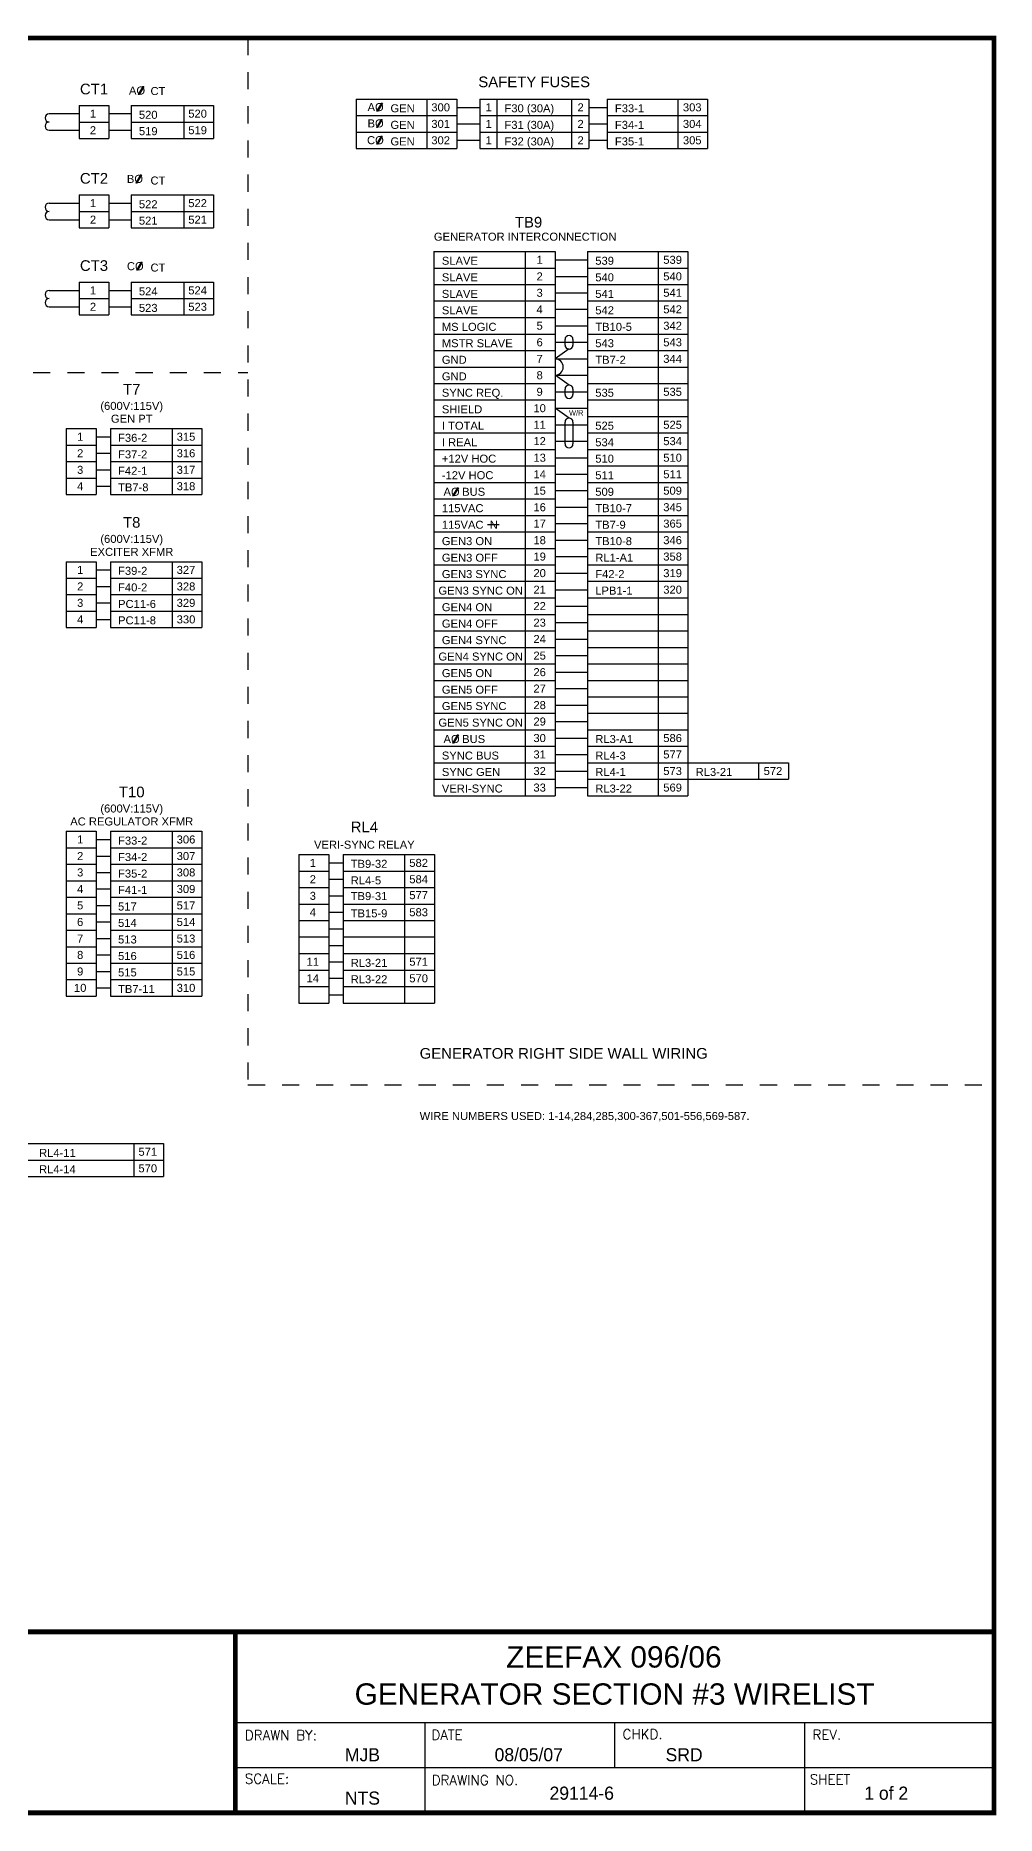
# Model space of a CAD drawing. Extents: x 1.2 to 17.9, y -2.5 to 7.9.
# Drawn here: x 12.24 to 17.87, y -2.49 to 7.93 of the extents above; entities that cross this region are included whole.
import ezdxf
from ezdxf.enums import TextEntityAlignment as Align

# ---------------------------------------------------------------- set-up
doc = ezdxf.new("R2010")
doc.units = 0
doc.header["$MEASUREMENT"] = 0
doc.linetypes.add('DASHED2', pattern=[0.375, 0.25, -0.125])
doc.layers.get('0').update_dxf_attribs({"linetype": 'CONTINUOUS'})
doc.layers.add('DRAWING', color=7, linetype='CONTINUOUS')
doc.styles.add('A1', font='A1.shx')
doc.styles.add('ROMAND', font='ROMAND.shx')
doc.styles.get("Standard").update_dxf_attribs({"font": 'ARIAL.TTF'})

# ---------------------------------------------------------------- blocks, each defined once
blk = doc.blocks.new('A_phase')
h = blk.add_hatch(color=256)
h.paths.add_polyline_path([(0.1, -0.033), (0.108, -0.033), (0.145, 0.031), (0.137, 0.031)], flags=16)
h.paths.add_polyline_path([(0.01, -0.05), (0.165, -0.05), (0.165, 0.047), (0.01, 0.047)], flags=9)
for p, q in [((0.137, 0.031), (0.1, -0.033)), ((0.145, 0.031), (0.108, -0.033)), ((0.137, 0.031), (0.145, 0.031)), ((0.108, -0.033), (0.1, -0.033))]:
    blk.add_line(p, q)
blk.add_text('AO', height=0.0625).set_placement((0.029, -0.032))
blk = doc.blocks.new('B_phase')
h = blk.add_hatch(color=256)
h.paths.add_polyline_path([(0.094, -0.031), (0.101, -0.031), (0.139, 0.033), (0.131, 0.033)], flags=16)
h.paths.add_polyline_path([(0.01, -0.048), (0.158, -0.048), (0.158, 0.049), (0.01, 0.049)], flags=9)
for p, q in [((0.131, 0.033), (0.094, -0.031)), ((0.139, 0.033), (0.101, -0.031)), ((0.131, 0.033), (0.139, 0.033)), ((0.101, -0.031), (0.094, -0.031))]:
    blk.add_line(p, q)
blk.add_text('BO', height=0.0625).set_placement((0.025, -0.03))
blk = doc.blocks.new('C_phase')
h = blk.add_hatch(color=256)
h.paths.add_polyline_path([(0.099, -0.026), (0.107, -0.026), (0.144, 0.038), (0.136, 0.038)], flags=16)
h.paths.add_polyline_path([(0.013, -0.043), (0.168, -0.043), (0.168, 0.054), (0.013, 0.054)], flags=9)
for p, q in [((0.136, 0.038), (0.099, -0.026)), ((0.144, 0.038), (0.107, -0.026)), ((0.136, 0.038), (0.144, 0.038)), ((0.107, -0.026), (0.099, -0.026))]:
    blk.add_line(p, q)
blk.add_text('CO', height=0.0625).set_placement((0.025, -0.025))

msp = doc.modelspace()

# ---------------------------------------------------------------- linework, layer by layer
at = {"color": 7}
for p, q in [((13.408, -1.946), (17.853, -1.946)), ((14.519, -1.946), (14.519, -2.476)), ((15.63, -1.946), (15.63, -2.211)), ((16.742, -1.946), (16.742, -2.476)), ((13.408, -2.211), (17.853, -2.211))]:
    msp.add_line(p, q, dxfattribs=at)
at = {"color": 7, "const_width": 0.0288}
msp.add_lwpolyline([(17.853, -2.476), (17.853, 7.919), (1.221, 7.919), (1.221, -2.476)], close=True, dxfattribs=at)
for points in [[(1.221, -1.416), (17.853, -1.416)], [(13.408, -2.476), (13.408, -1.416)]]:
    msp.add_lwpolyline(points, dxfattribs=at)
at = {"layer": 'DRAWING', "color": 7, "linetype": 'DASHED2', "ltscale": 0.25}
for p, q in [((13.482, 7.919), (13.482, 1.788)), ((8.424, 5.96), (13.482, 5.96)), ((13.482, 1.788), (17.853, 1.788))]:
    msp.add_line(p, q, dxfattribs=at)
at = {"layer": 'DRAWING', "color": 7}
for p, q in [((12.493, 7.524), (12.667, 7.524)), ((12.493, 7.524), (12.493, 7.331)), ((12.667, 7.524), (12.667, 7.331)), ((12.798, 7.524), (13.28, 7.524)), ((12.798, 7.524), (12.798, 7.331)), ((13.106, 7.524), (13.106, 7.331)), ((13.28, 7.524), (13.28, 7.331)), ((14.116, 7.561), (14.705, 7.561)), ((14.116, 7.561), (14.116, 7.271)), ((14.53, 7.561), (14.53, 7.271)), ((14.705, 7.561), (14.705, 7.271)), ((14.705, 7.513), (14.84, 7.513)), ((14.84, 7.561), (14.84, 7.271)), ((14.84, 7.561), (15.479, 7.561)), ((14.94, 7.561), (14.94, 7.271)), ((15.378, 7.561), (15.378, 7.271)), ((15.479, 7.561), (15.479, 7.271)), ((15.479, 7.513), (15.587, 7.513)), ((15.587, 7.561), (15.587, 7.271)), ((15.587, 7.561), (16.175, 7.561)), ((16.001, 7.561), (16.001, 7.271)), ((16.175, 7.561), (16.175, 7.271)), ((12.317, 7.476), (12.493, 7.476)), ((12.493, 7.427), (12.667, 7.427)), ((12.667, 7.476), (12.798, 7.476)), ((12.798, 7.427), (13.28, 7.427)), ((14.116, 7.465), (14.705, 7.465)), ((14.705, 7.416), (14.84, 7.416)), ((14.84, 7.465), (15.479, 7.465)), ((15.479, 7.416), (15.587, 7.416)), ((15.587, 7.465), (16.175, 7.465)), ((12.317, 7.379), (12.493, 7.379)), ((12.493, 7.331), (12.667, 7.331)), ((12.667, 7.379), (12.798, 7.379)), ((12.798, 7.331), (13.28, 7.331)), ((14.116, 7.368), (14.705, 7.368)), ((14.705, 7.32), (14.84, 7.32)), ((14.84, 7.368), (15.479, 7.368)), ((15.479, 7.32), (15.587, 7.32)), ((15.587, 7.368), (16.175, 7.368)), ((14.116, 7.271), (14.705, 7.271)), ((14.84, 7.271), (15.479, 7.271)), ((15.587, 7.271), (16.175, 7.271)), ((12.493, 7), (12.493, 6.807)), ((12.493, 7), (12.667, 7)), ((12.667, 7), (12.667, 6.807)), ((12.798, 7), (12.798, 6.807)), ((12.798, 7), (13.28, 7)), ((13.106, 7), (13.106, 6.807)), ((13.28, 7), (13.28, 6.807)), ((12.317, 6.952), (12.493, 6.952)), ((12.493, 6.903), (12.667, 6.903)), ((12.667, 6.952), (12.798, 6.952)), ((12.798, 6.903), (13.28, 6.903)), ((12.317, 6.855), (12.493, 6.855)), ((12.493, 6.807), (12.667, 6.807)), ((12.667, 6.855), (12.798, 6.855)), ((12.798, 6.807), (13.28, 6.807)), ((14.572, 6.668), (15.281, 6.668)), ((14.572, 6.668), (14.572, 3.481)), ((14.572, 6.572), (15.281, 6.572)), ((15.106, 6.668), (15.106, 3.481)), ((15.281, 6.668), (15.281, 3.481)), ((15.281, 6.62), (15.472, 6.62)), ((15.472, 6.668), (16.06, 6.668)), ((15.472, 6.668), (15.472, 3.481)), ((15.472, 6.572), (16.06, 6.572)), ((15.885, 6.668), (15.885, 3.481)), ((16.06, 6.668), (16.06, 3.481)), ((12.493, 6.49), (12.493, 6.297)), ((12.493, 6.49), (12.667, 6.49)), ((12.667, 6.49), (12.667, 6.297)), ((12.798, 6.49), (12.798, 6.297)), ((12.798, 6.49), (13.28, 6.49)), ((13.106, 6.49), (13.106, 6.297)), ((13.28, 6.49), (13.28, 6.297)), ((14.572, 6.475), (15.281, 6.475)), ((15.281, 6.523), (15.472, 6.523)), ((15.472, 6.475), (16.06, 6.475)), ((12.317, 6.441), (12.493, 6.441)), ((12.493, 6.393), (12.667, 6.393)), ((12.667, 6.441), (12.798, 6.441)), ((12.798, 6.393), (13.28, 6.393)), ((14.572, 6.379), (15.281, 6.379)), ((15.281, 6.427), (15.472, 6.427)), ((15.472, 6.379), (16.06, 6.379)), ((12.317, 6.345), (12.493, 6.345)), ((12.493, 6.297), (12.667, 6.297)), ((12.667, 6.345), (12.798, 6.345)), ((12.798, 6.297), (13.28, 6.297)), ((14.572, 6.282), (15.281, 6.282)), ((15.281, 6.33), (15.472, 6.33)), ((15.472, 6.282), (16.06, 6.282)), ((14.572, 6.185), (15.281, 6.185)), ((15.281, 6.234), (15.472, 6.234)), ((15.339, 6.153), (15.339, 6.121)), ((15.386, 6.153), (15.386, 6.121)), ((15.472, 6.185), (16.06, 6.185)), ((14.572, 6.089), (15.281, 6.089)), ((15.281, 6.137), (15.472, 6.137)), ((15.363, 6.098), (15.281, 6.04)), ((15.472, 6.089), (16.06, 6.089)), ((14.572, 5.992), (15.281, 5.992)), ((15.281, 6.04), (15.472, 6.04)), ((15.281, 5.944), (15.472, 5.944)), ((15.363, 5.886), (15.281, 5.944)), ((15.472, 5.992), (16.06, 5.992)), ((14.572, 5.896), (15.281, 5.896)), ((15.281, 5.847), (15.472, 5.847)), ((15.339, 5.863), (15.339, 5.832)), ((15.386, 5.863), (15.386, 5.832)), ((15.472, 5.896), (16.06, 5.896)), ((14.572, 5.799), (15.281, 5.799)), ((15.281, 5.751), (15.472, 5.751)), ((15.363, 5.693), (15.281, 5.751)), ((15.472, 5.799), (16.06, 5.799)), ((12.417, 5.632), (12.417, 5.245)), ((12.417, 5.632), (12.592, 5.632)), ((12.592, 5.632), (12.592, 5.245)), ((12.676, 5.632), (12.676, 5.245)), ((12.676, 5.632), (13.212, 5.632)), ((13.037, 5.632), (13.037, 5.245)), ((13.212, 5.632), (13.212, 5.245)), ((14.572, 5.702), (15.281, 5.702)), ((15.281, 5.654), (15.472, 5.654)), ((15.339, 5.67), (15.339, 5.542)), ((15.386, 5.67), (15.386, 5.542)), ((15.472, 5.702), (16.06, 5.702)), ((12.417, 5.535), (12.592, 5.535)), ((12.592, 5.584), (12.676, 5.584)), ((12.676, 5.535), (13.212, 5.535)), ((14.572, 5.606), (15.281, 5.606)), ((15.281, 5.558), (15.472, 5.558)), ((15.472, 5.606), (16.06, 5.606)), ((12.417, 5.439), (12.592, 5.439)), ((12.592, 5.487), (12.676, 5.487)), ((12.676, 5.439), (13.212, 5.439)), ((14.572, 5.509), (15.281, 5.509)), ((15.281, 5.461), (15.472, 5.461)), ((15.472, 5.509), (16.06, 5.509)), ((12.417, 5.342), (12.592, 5.342)), ((12.592, 5.39), (12.676, 5.39)), ((12.676, 5.342), (13.212, 5.342)), ((14.572, 5.413), (15.281, 5.413)), ((15.281, 5.364), (15.472, 5.364)), ((15.472, 5.413), (16.06, 5.413)), ((12.417, 5.245), (12.592, 5.245)), ((12.592, 5.294), (12.676, 5.294)), ((12.676, 5.245), (13.212, 5.245)), ((14.572, 5.316), (15.281, 5.316)), ((14.572, 5.22), (15.281, 5.22)), ((15.281, 5.268), (15.472, 5.268)), ((15.472, 5.316), (16.06, 5.316)), ((15.472, 5.22), (16.06, 5.22)), ((14.572, 5.123), (15.281, 5.123)), ((15.281, 5.171), (15.472, 5.171)), ((15.472, 5.123), (16.06, 5.123)), ((14.572, 5.026), (15.281, 5.026)), ((14.886, 5.069), (14.954, 5.069)), ((15.281, 5.075), (15.472, 5.075)), ((15.472, 5.026), (16.06, 5.026)), ((14.572, 4.93), (15.281, 4.93)), ((15.281, 4.978), (15.472, 4.978)), ((15.472, 4.93), (16.06, 4.93)), ((12.417, 4.852), (12.417, 4.466)), ((12.417, 4.852), (12.592, 4.852)), ((12.592, 4.852), (12.592, 4.466)), ((12.592, 4.804), (12.676, 4.804)), ((12.676, 4.852), (12.676, 4.466)), ((12.676, 4.852), (13.212, 4.852)), ((13.037, 4.852), (13.037, 4.466)), ((13.212, 4.852), (13.212, 4.466)), ((14.572, 4.833), (15.281, 4.833)), ((15.281, 4.882), (15.472, 4.882)), ((15.472, 4.833), (16.06, 4.833)), ((12.417, 4.756), (12.592, 4.756)), ((12.592, 4.707), (12.676, 4.707)), ((12.676, 4.756), (13.212, 4.756)), ((14.572, 4.737), (15.281, 4.737)), ((15.281, 4.785), (15.472, 4.785)), ((15.472, 4.737), (16.06, 4.737)), ((12.417, 4.659), (12.592, 4.659)), ((12.592, 4.611), (12.676, 4.611)), ((12.676, 4.659), (13.212, 4.659)), ((14.572, 4.64), (15.281, 4.64)), ((15.281, 4.688), (15.472, 4.688)), ((15.281, 4.592), (15.472, 4.592)), ((15.472, 4.64), (16.06, 4.64)), ((12.417, 4.563), (12.592, 4.563)), ((12.592, 4.514), (12.676, 4.514)), ((12.676, 4.563), (13.212, 4.563)), ((14.572, 4.543), (15.281, 4.543)), ((15.281, 4.495), (15.472, 4.495)), ((15.472, 4.543), (16.06, 4.543)), ((12.417, 4.466), (12.592, 4.466)), ((12.676, 4.466), (13.212, 4.466)), ((14.572, 4.447), (15.281, 4.447)), ((15.281, 4.399), (15.472, 4.399)), ((15.472, 4.447), (16.06, 4.447)), ((14.572, 4.35), (15.281, 4.35)), ((15.281, 4.302), (15.472, 4.302)), ((15.472, 4.35), (16.06, 4.35)), ((14.572, 4.254), (15.281, 4.254)), ((15.281, 4.205), (15.472, 4.205)), ((15.472, 4.254), (16.06, 4.254)), ((14.572, 4.157), (15.281, 4.157)), ((15.281, 4.109), (15.472, 4.109)), ((15.472, 4.157), (16.06, 4.157)), ((14.572, 4.061), (15.281, 4.061)), ((14.572, 3.964), (15.281, 3.964)), ((15.281, 4.012), (15.472, 4.012)), ((15.472, 4.061), (16.06, 4.061)), ((15.472, 3.964), (16.06, 3.964)), ((14.572, 3.867), (15.281, 3.867)), ((15.281, 3.916), (15.472, 3.916)), ((15.472, 3.867), (16.06, 3.867)), ((14.572, 3.771), (15.281, 3.771)), ((15.281, 3.819), (15.472, 3.819)), ((15.472, 3.771), (16.06, 3.771)), ((14.572, 3.674), (15.281, 3.674)), ((15.281, 3.723), (15.472, 3.723)), ((15.472, 3.674), (16.649, 3.674)), ((16.474, 3.674), (16.474, 3.578)), ((16.649, 3.674), (16.649, 3.578)), ((14.572, 3.578), (15.281, 3.578)), ((15.281, 3.626), (15.472, 3.626)), ((15.472, 3.578), (16.649, 3.578)), ((14.572, 3.481), (15.281, 3.481)), ((15.281, 3.529), (15.472, 3.529)), ((15.472, 3.481), (16.06, 3.481)), ((12.417, 3.273), (12.417, 2.307)), ((12.417, 3.273), (12.592, 3.273)), ((12.592, 3.273), (12.592, 2.307)), ((12.676, 3.273), (12.676, 2.307)), ((12.676, 3.273), (13.212, 3.273)), ((13.037, 3.273), (13.037, 2.307)), ((13.212, 3.273), (13.212, 2.307)), ((12.417, 3.177), (12.592, 3.177)), ((12.592, 3.225), (12.676, 3.225)), ((12.592, 3.128), (12.676, 3.128)), ((12.676, 3.177), (13.212, 3.177)), ((13.78, 3.137), (13.78, 2.267)), ((13.78, 3.137), (13.955, 3.137)), ((13.955, 3.137), (13.955, 2.267)), ((14.039, 3.137), (14.039, 2.267)), ((14.039, 3.137), (14.575, 3.137)), ((14.4, 3.137), (14.4, 2.267)), ((14.575, 3.137), (14.575, 2.267)), ((12.417, 3.08), (12.592, 3.08)), ((12.592, 3.032), (12.676, 3.032)), ((12.676, 3.08), (13.212, 3.08)), ((13.78, 3.04), (13.955, 3.04)), ((13.955, 3.088), (14.039, 3.088)), ((14.039, 3.04), (14.575, 3.04)), ((12.417, 2.983), (12.592, 2.983)), ((12.592, 2.935), (12.676, 2.935)), ((12.676, 2.983), (13.212, 2.983)), ((13.78, 2.943), (13.955, 2.943)), ((13.955, 2.992), (14.039, 2.992)), ((14.039, 2.943), (14.575, 2.943)), ((12.417, 2.887), (12.592, 2.887)), ((12.592, 2.839), (12.676, 2.839)), ((12.676, 2.887), (13.212, 2.887)), ((13.78, 2.847), (13.955, 2.847)), ((13.955, 2.895), (14.039, 2.895)), ((14.039, 2.847), (14.575, 2.847)), ((12.417, 2.79), (12.592, 2.79)), ((12.592, 2.742), (12.676, 2.742)), ((12.676, 2.79), (13.212, 2.79)), ((13.78, 2.75), (13.955, 2.75)), ((13.955, 2.799), (14.039, 2.799)), ((14.039, 2.75), (14.575, 2.75)), ((12.417, 2.694), (12.592, 2.694)), ((12.592, 2.645), (12.676, 2.645)), ((12.676, 2.694), (13.212, 2.694)), ((13.78, 2.654), (13.955, 2.654)), ((13.955, 2.702), (14.039, 2.702)), ((14.039, 2.654), (14.575, 2.654)), ((12.417, 2.597), (12.592, 2.597)), ((12.592, 2.549), (12.676, 2.549)), ((12.676, 2.597), (13.212, 2.597)), ((13.78, 2.557), (13.955, 2.557)), ((13.955, 2.605), (14.039, 2.605)), ((13.955, 2.509), (14.039, 2.509)), ((14.039, 2.557), (14.575, 2.557)), ((12.417, 2.5), (12.592, 2.5)), ((12.417, 2.404), (12.592, 2.404)), ((12.592, 2.452), (12.676, 2.452)), ((12.676, 2.5), (13.212, 2.5)), ((12.676, 2.404), (13.212, 2.404)), ((13.78, 2.46), (13.955, 2.46)), ((13.955, 2.412), (14.039, 2.412)), ((14.039, 2.46), (14.575, 2.46)), ((12.417, 2.307), (12.592, 2.307)), ((12.592, 2.356), (12.676, 2.356)), ((12.676, 2.307), (13.212, 2.307)), ((13.78, 2.364), (13.955, 2.364)), ((13.955, 2.316), (14.039, 2.316)), ((14.039, 2.364), (14.575, 2.364)), ((13.78, 2.267), (13.955, 2.267)), ((14.039, 2.267), (14.575, 2.267)), ((11.437, 1.444), (12.988, 1.444)), ((12.813, 1.444), (12.813, 1.251)), ((12.988, 1.444), (12.988, 1.251)), ((11.437, 1.347), (12.988, 1.347)), ((11.437, 1.251), (12.988, 1.251))]:
    msp.add_line(p, q, dxfattribs=at)
for centre, radius, start, end in [((12.317, 7.451), 0.0241, 90, 270), ((12.317, 7.403), 0.0241, 90, 270), ((12.317, 6.928), 0.0241, 90, 270), ((12.317, 6.879), 0.0241, 90, 270), ((12.317, 6.417), 0.0241, 90, 270), ((12.317, 6.369), 0.0241, 90, 270), ((15.363, 6.153), 0.0234, 0, 180), ((15.363, 6.121), 0.0234, 180, 0), ((15.281, 5.992), 0.0483, 270, 90), ((15.363, 5.863), 0.0234, 0, 180), ((15.363, 5.832), 0.0234, 180, 0), ((15.363, 5.67), 0.0234, 0, 180), ((15.363, 5.542), 0.0234, 180, 0)]:
    msp.add_arc(centre, radius, start, end, dxfattribs=at)

# ---------------------------------------------------------------- block references
at = {"layer": 'DRAWING', "color": 7, "xscale": 0.75, "yscale": 0.75, "zscale": 0.75}
for name, p in [('A_phase', (12.763, 7.612)), ('A_phase', (14.161, 7.515)), ('B_phase', (14.164, 7.418)), ('C_phase', (14.161, 7.316)), ('B_phase', (12.754, 7.093)), ('C_phase', (12.754, 6.578)), ('A_phase', (14.606, 5.262)), ('A_phase', (14.606, 3.814))]:
    msp.add_blockref(name, p, dxfattribs=at)

# ---------------------------------------------------------------- texts
at = {"color": 7}
for s, height, style, p in [('DRAWN BY:', 0.0576, 'ROMAND', (13.464, -2.05)), ('DATE', 0.0576, 'ROMAND', (14.557, -2.048)), ('CHKD.', 0.0576, 'ROMAND', (15.677, -2.044)), ('REV.', 0.0576, 'ROMAND', (16.79, -2.047)), ('MJB', 0.0769, 'A1', (14.05, -2.174)), ('08/05/07', 0.0769, 'A1', (14.927, -2.174)), ('SRD', 0.0769, 'A1', (15.929, -2.174)), ('SCALE:', 0.0576, 'ROMAND', (13.464, -2.305)), ('DRAWING NO.', 0.05763, 'ROMAND', (14.559, -2.313)), ('SHEET', 0.0576, 'ROMAND', (16.774, -2.309)), ('NTS', 0.0769, 'A1', (14.05, -2.428)), ('29114-6', 0.0769, 'A1', (15.249, -2.399)), ('1 of 2', 0.0769, 'A1', (17.093, -2.399))]:
    msp.add_text(s, height=height, dxfattribs=dict(at, style=style)).set_placement(p)
at = {"layer": 'DRAWING', "color": 7}
for s, height, p in [('CT1', 0.0625, (12.58, 7.589)), ('SAFETY FUSES', 0.0625, (15.159, 7.631)), ('CT2', 0.0625, (12.58, 7.066)), ('GENERATOR INTERCONNECTION', 0.04688, (15.106, 6.732)), ('CT3', 0.0625, (12.58, 6.555)), ('T7', 0.0625, (12.801, 5.831)), ('(600V:115V)', 0.04688, (12.801, 5.741)), ('GEN PT', 0.0469, (12.801, 5.666)), ('T8', 0.0625, (12.801, 5.051)), ('(600V:115V)', 0.04688, (12.801, 4.962)), ('EXCITER XFMR', 0.04688, (12.801, 4.886)), ('T10', 0.0625, (12.801, 3.472)), ('AC REGULATOR XFMR', 0.04688, (12.801, 3.307)), ('(600V:115V)', 0.04688, (12.801, 3.383)), ('RL4', 0.0625, (14.164, 3.267)), ('VERI-SYNC RELAY', 0.04688, (14.164, 3.171)), ('GENERATOR RIGHT SIDE WALL WIRING', 0.0625, (15.332, 1.941))]:
    msp.add_text(s, height=height, dxfattribs=at).set_placement(p, align=Align.CENTER)
for s, height, p in [('CT', 0.0469, (12.911, 7.585)), ('GEN', 0.0469, (14.317, 7.484)), ('F30 (30A)', 0.0469, (14.985, 7.484)), ('F33-1', 0.0469, (15.632, 7.484)), ('520', 0.0469, (12.843, 7.446)), ('GEN', 0.0469, (14.317, 7.387)), ('F31 (30A)', 0.0469, (14.985, 7.387)), ('F34-1', 0.0469, (15.632, 7.387)), ('519', 0.0469, (12.843, 7.35)), ('GEN', 0.0469, (14.317, 7.29)), ('F32 (30A)', 0.0469, (14.985, 7.29)), ('F35-1', 0.0469, (15.632, 7.29)), ('CT', 0.0469, (12.911, 7.061)), ('522', 0.0469, (12.843, 6.922)), ('521', 0.0469, (12.843, 6.826)), ('TB9', 0.0625, (15.046, 6.809)), ('CT', 0.0469, (12.911, 6.551)), ('SLAVE', 0.0469, (14.618, 6.591)), ('539', 0.0469, (15.517, 6.591)), ('SLAVE', 0.0469, (14.618, 6.494)), ('540', 0.0469, (15.517, 6.494)), ('524', 0.0469, (12.843, 6.412)), ('523', 0.0469, (12.843, 6.315)), ('SLAVE', 0.0469, (14.618, 6.397)), ('541', 0.0469, (15.517, 6.397)), ('SLAVE', 0.0469, (14.618, 6.301)), ('542', 0.0469, (15.517, 6.301)), ('MS LOGIC', 0.0469, (14.618, 6.204)), ('MSTR SLAVE', 0.0469, (14.618, 6.108)), ('TB10-5', 0.0469, (15.517, 6.204)), ('543', 0.0469, (15.517, 6.108)), ('GND', 0.0469, (14.618, 6.011)), ('TB7-2', 0.0469, (15.517, 6.011)), ('GND', 0.0469, (14.618, 5.914)), ('SYNC REQ.', 0.0469, (14.618, 5.818)), ('535', 0.0469, (15.517, 5.818)), ('SHIELD', 0.0469, (14.618, 5.721)), ('W/R', 0.0312, (15.363, 5.708)), ('I TOTAL', 0.0469, (14.618, 5.625)), ('525', 0.0469, (15.517, 5.625)), ('F36-2', 0.0469, (12.721, 5.554)), ('I REAL', 0.0469, (14.618, 5.528)), ('534', 0.0469, (15.517, 5.528)), ('F37-2', 0.0469, (12.721, 5.457)), ('+12V HOC', 0.0469, (14.618, 5.432)), ('510', 0.0469, (15.517, 5.432)), ('F42-1', 0.0469, (12.721, 5.361)), ('-12V HOC', 0.0469, (14.618, 5.335)), ('511', 0.0469, (15.517, 5.335)), ('TB7-8', 0.0469, (12.721, 5.264)), ('BUS', 0.0469, (14.737, 5.238)), ('509', 0.0469, (15.517, 5.238)), ('115VAC', 0.0469, (14.618, 5.142)), ('TB10-7', 0.0469, (15.517, 5.142)), ('115VAC  N', 0.0469, (14.618, 5.045)), ('TB7-9', 0.0469, (15.517, 5.045)), ('GEN3 ON', 0.0469, (14.618, 4.949)), ('GEN3 OFF', 0.0469, (14.618, 4.852)), ('TB10-8', 0.0469, (15.517, 4.949)), ('F39-2', 0.0469, (12.721, 4.775)), ('GEN3 SYNC', 0.0469, (14.618, 4.756)), ('RL1-A1', 0.0469, (15.517, 4.852)), ('F42-2', 0.0469, (15.517, 4.756)), ('F40-2', 0.0469, (12.721, 4.678)), ('GEN3 SYNC ON', 0.04688, (14.598, 4.659)), ('LPB1-1', 0.0469, (15.517, 4.659)), ('PC11-6', 0.0469, (12.721, 4.581)), ('GEN4 ON', 0.0469, (14.618, 4.562)), ('PC11-8', 0.0469, (12.721, 4.485)), ('GEN4 OFF', 0.0469, (14.618, 4.466)), ('GEN4 SYNC', 0.0469, (14.618, 4.369)), ('GEN4 SYNC ON', 0.04688, (14.598, 4.273)), ('GEN5 ON', 0.0469, (14.618, 4.176)), ('GEN5 OFF', 0.0469, (14.618, 4.079)), ('GEN5 SYNC', 0.0469, (14.618, 3.983)), ('GEN5 SYNC ON', 0.04688, (14.598, 3.886)), ('BUS', 0.0469, (14.737, 3.79)), ('RL3-A1', 0.0469, (15.517, 3.79)), ('SYNC BUS', 0.0469, (14.618, 3.693)), ('RL4-3', 0.0469, (15.517, 3.693)), ('VERI-SYNC', 0.0469, (14.618, 3.5)), ('SYNC GEN', 0.0469, (14.618, 3.597)), ('RL4-1', 0.0469, (15.517, 3.597)), ('RL3-22', 0.0469, (15.517, 3.5)), ('RL3-21', 0.0469, (16.105, 3.597)), ('F33-2', 0.0469, (12.721, 3.195)), ('F34-2', 0.0469, (12.721, 3.099)), ('F35-2', 0.0469, (12.721, 3.002)), ('TB9-32', 0.0469, (14.084, 3.059)), ('F41-1', 0.0469, (12.721, 2.906)), ('RL4-5', 0.0469, (14.084, 2.962)), ('517', 0.0469, (12.721, 2.809)), ('TB9-31', 0.0469, (14.084, 2.87)), ('TB15-9', 0.0469, (14.084, 2.769)), ('514', 0.0469, (12.721, 2.713)), ('513', 0.0469, (12.721, 2.616)), ('516', 0.0469, (12.721, 2.519)), ('RL3-21', 0.0469, (14.084, 2.479)), ('515', 0.0469, (12.721, 2.423)), ('RL3-22', 0.0469, (14.084, 2.383)), ('TB7-11', 0.0469, (12.721, 2.326)), ('WIRE NUMBERS USED: 1-14,284,285,300-367,501-556,569-587.', 0.04688, (14.488, 1.582)), ('RL4-11', 0.0469, (12.258, 1.366)), ('RL4-14', 0.0469, (12.258, 1.27))]:
    msp.add_text(s, height=height, dxfattribs=at).set_placement(p)
for s, p in [('300', (14.611, 7.513)), ('1', (14.892, 7.513)), ('2', (15.431, 7.513)), ('303', (16.085, 7.513)), ('2', (12.574, 7.379)), ('1', (12.574, 7.476)), ('520', (13.187, 7.476)), ('519', (13.187, 7.379)), ('301', (14.611, 7.416)), ('1', (14.892, 7.416)), ('2', (15.431, 7.416)), ('304', (16.085, 7.416)), ('302', (14.611, 7.32)), ('1', (14.892, 7.32)), ('2', (15.431, 7.32)), ('305', (16.085, 7.32)), ('1', (12.574, 6.952)), ('522', (13.187, 6.952)), ('2', (12.574, 6.855)), ('521', (13.187, 6.855)), ('1', (15.191, 6.62)), ('539', (15.97, 6.62)), ('1', (12.574, 6.441)), ('524', (13.187, 6.441)), ('2', (15.191, 6.523)), ('540', (15.97, 6.523)), ('2', (12.574, 6.345)), ('523', (13.187, 6.345)), ('3', (15.191, 6.427)), ('541', (15.97, 6.427)), ('4', (15.191, 6.33)), ('5', (15.191, 6.234)), ('542', (15.97, 6.33)), ('342', (15.97, 6.234)), ('6', (15.191, 6.137)), ('543', (15.97, 6.137)), ('7', (15.191, 6.04)), ('344', (15.97, 6.04)), ('8', (15.191, 5.944)), ('9', (15.191, 5.847)), ('535', (15.97, 5.847)), ('10', (15.191, 5.751)), ('11', (15.191, 5.654)), ('525', (15.97, 5.654)), ('1', (12.499, 5.584)), ('315', (13.119, 5.584)), ('12', (15.191, 5.558)), ('534', (15.97, 5.558)), ('2', (12.499, 5.487)), ('316', (13.119, 5.487)), ('13', (15.191, 5.461)), ('510', (15.97, 5.461)), ('4', (12.499, 5.294)), ('3', (12.499, 5.39)), ('317', (13.119, 5.39)), ('318', (13.119, 5.294)), ('14', (15.191, 5.364)), ('511', (15.97, 5.364)), ('15', (15.191, 5.268)), ('509', (15.97, 5.268)), ('16', (15.191, 5.171)), ('345', (15.97, 5.171)), ('17', (15.191, 5.075)), ('365', (15.97, 5.075)), ('18', (15.191, 4.978)), ('19', (15.191, 4.882)), ('346', (15.97, 4.978)), ('358', (15.97, 4.882)), ('1', (12.499, 4.804)), ('327', (13.119, 4.804)), ('20', (15.191, 4.785)), ('319', (15.97, 4.785)), ('2', (12.499, 4.707)), ('328', (13.119, 4.707)), ('21', (15.191, 4.688)), ('320', (15.97, 4.688)), ('3', (12.499, 4.611)), ('329', (13.119, 4.611)), ('22', (15.191, 4.592)), ('4', (12.499, 4.514)), ('330', (13.119, 4.514)), ('23', (15.191, 4.495)), ('24', (15.191, 4.399)), ('25', (15.191, 4.302)), ('26', (15.191, 4.205)), ('27', (15.191, 4.109)), ('28', (15.191, 4.012)), ('29', (15.191, 3.916)), ('30', (15.191, 3.819)), ('586', (15.97, 3.819)), ('31', (15.191, 3.723)), ('32', (15.191, 3.626)), ('577', (15.97, 3.723)), ('573', (15.97, 3.626)), ('572', (16.558, 3.626)), ('33', (15.191, 3.529)), ('569', (15.97, 3.529)), ('1', (12.499, 3.225)), ('306', (13.119, 3.225)), ('2', (12.499, 3.128)), ('307', (13.119, 3.128)), ('3', (12.499, 3.032)), ('308', (13.119, 3.032)), ('1', (13.862, 3.088)), ('582', (14.482, 3.088)), ('4', (12.499, 2.935)), ('309', (13.119, 2.935)), ('3', (13.862, 2.895)), ('2', (13.862, 2.992)), ('584', (14.482, 2.992)), ('577', (14.482, 2.899)), ('5', (12.499, 2.839)), ('517', (13.119, 2.839)), ('4', (13.862, 2.799)), ('583', (14.482, 2.799)), ('6', (12.499, 2.742)), ('514', (13.119, 2.742)), ('7', (12.499, 2.645)), ('513', (13.119, 2.645)), ('8', (12.499, 2.549)), ('516', (13.119, 2.549)), ('11', (13.862, 2.509)), ('571', (14.482, 2.509)), ('9', (12.499, 2.452)), ('515', (13.119, 2.452)), ('14', (13.862, 2.412)), ('570', (14.482, 2.412)), ('10', (12.499, 2.356)), ('310', (13.119, 2.356)), ('571', (12.895, 1.396)), ('570', (12.895, 1.299))]:
    msp.add_text(s, height=0.0469, dxfattribs=at).set_placement(p, align=Align.MIDDLE_CENTER)
at = {"layer": 'DRAWING', "color": 7, "linetype": 'ByBlock'}
msp.add_text('ZEEFAX 096/06', height=0.125, dxfattribs=at).set_placement((15.626, -1.625), align=Align.CENTER)
msp.add_text('GENERATOR SECTION #3 WIRELIST', height=0.125, dxfattribs=at).set_placement((15.63, -1.78), align=Align.MIDDLE_CENTER)

doc.saveas('drawing.dxf')
